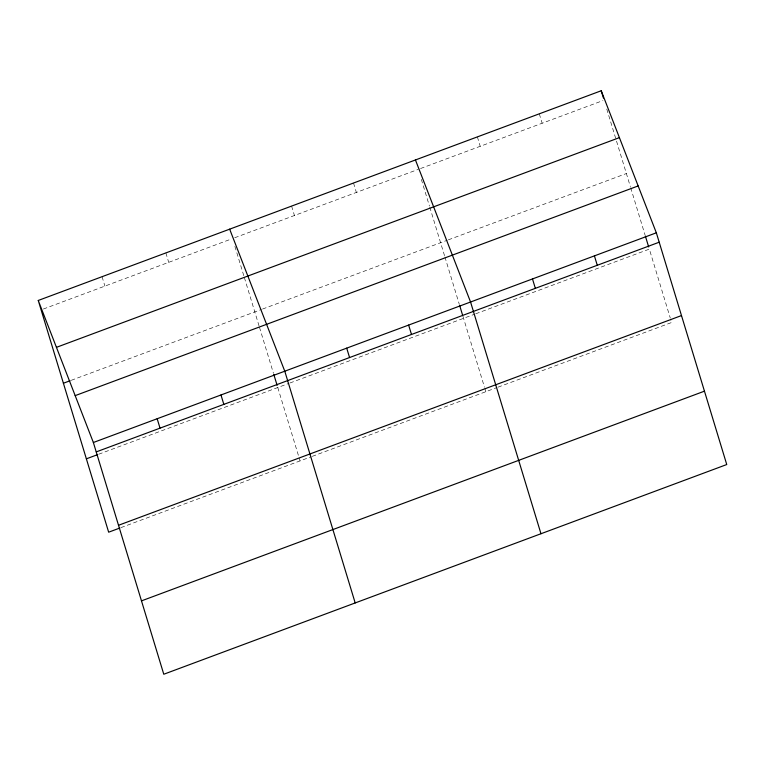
<?xml version="1.0" encoding="UTF-8"?>
<svg xmlns="http://www.w3.org/2000/svg" width="765" height="765" viewBox="0 0 765 765"><rect width="100%" height="100%" fill="white"/><g stroke="black" fill="none" stroke-linecap="round" stroke-linejoin="round"><path stroke-width="0.57" stroke-dasharray="3.83 2.87" d="M43.347 309.031L231.403 238.986M234.731 237.743L418.302 169.361M420.511 168.539L602.973 100.578M71.231 380.32L261.448 309.462M262.548 309.05L447.229 240.258M448.328 239.847L626.372 173.531M98.675 454.238L288.835 383.408M289.945 382.997L474.616 314.205M475.725 313.793L649.342 249.122L670.283 318.049M120.966 527.611L311.126 456.782M312.235 456.37L496.906 387.578M498.015 387.167L671.632 322.495L670.618 319.158M606.779 109.06L630.37 186.679M630.704 187.779L645.01 234.884M539.296 113.832L542.156 123.232M477.37 136.897L480.229 146.297M421.343 179.373L429.442 206.053M429.787 207.162L444.589 255.883M444.914 256.973L459.23 304.088M462.892 316.136L484.494 387.253M484.838 388.362L485.851 391.699M353.516 183.026L356.375 192.436M291.589 206.101L294.449 215.501M234.884 246.349L243.997 276.366M244.341 277.475L259.134 326.177M259.469 327.277L273.449 373.282M277.772 387.53L300.071 460.893M165.862 252.928L168.711 262.338M102.051 276.701L104.91 286.1"/><path stroke-width="1.15" d="M38.25 300.463L601.223 90.758L656.341 232.809L726.75 464.537L163.777 674.242L93.368 442.505L38.25 300.463L108.659 532.191L119.847 528.022M56.438 347.339L619.411 137.633M63.399 383.236L70.112 380.731M75.18 395.629L638.153 185.933M93.368 442.505L656.341 232.809M96.227 451.905L659.201 242.209M86.368 458.828L97.557 454.659M118.518 525.278L681.491 315.572M141.487 600.869L704.46 391.164M415.443 159.962L470.561 302.003L540.97 533.74M229.663 229.165L284.781 371.207L355.19 602.935M601.223 90.758L603.451 98.073M645.344 235.974L648.672 246.932M594.415 255.873L597.274 265.273M532.488 278.938L535.347 288.338M459.564 305.178L462.557 315.037M408.634 325.077L411.494 334.477M346.708 348.142L349.567 357.542M273.784 374.381L277.112 385.34M220.98 394.97L223.829 404.379M157.169 418.742L160.028 428.142"/></g></svg>
